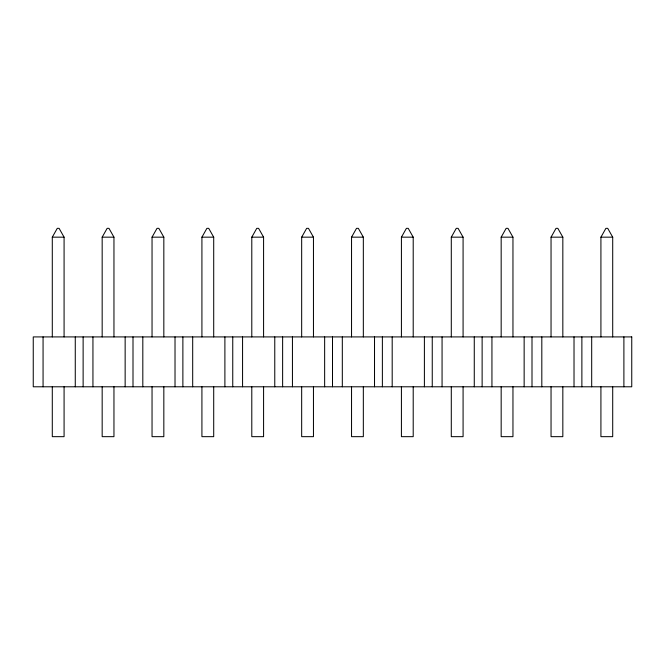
<?xml version="1.0" encoding="UTF-8"?>
<svg xmlns="http://www.w3.org/2000/svg" width="665" height="665" viewBox="0 0 665 665"><rect width="100%" height="100%" fill="white"/><g stroke="black" fill="none" stroke-linecap="round" stroke-linejoin="round"><path stroke-width="1" d="M52.294 336.914L52.294 237.164L57.281 228.336L59.094 228.336L64.081 237.164L64.081 336.914M102.169 336.914L102.169 237.164L107.156 228.336L108.969 228.336L113.956 237.164L113.956 336.914M152.044 336.914L152.044 237.164L157.031 228.336L158.844 228.336L163.831 237.164L163.831 336.914M201.919 336.914L201.919 237.164L206.906 228.336L208.719 228.336L213.706 237.164L213.706 336.914M251.794 336.914L251.794 237.164L256.781 228.336L258.594 228.336L263.581 237.164L263.581 336.914M301.669 336.914L301.669 237.164L306.656 228.336L308.469 228.336L313.456 237.164L313.456 336.914M351.544 336.914L351.544 237.164L356.531 228.336L358.344 228.336L363.331 237.164L363.331 336.914M401.419 336.914L401.419 237.164L406.406 228.336L408.219 228.336L413.206 237.164L413.206 336.914M451.294 336.914L451.294 237.164L456.281 228.336L458.094 228.336L463.081 237.164L463.081 336.914M501.169 336.914L501.169 237.164L506.156 228.336L507.969 228.336L512.956 237.164L512.956 336.914M551.044 336.914L551.044 237.164L556.031 228.336L557.844 228.336L562.831 237.164L562.831 336.914M600.919 336.914L600.919 237.164L605.906 228.336L607.719 228.336L612.706 237.164L612.706 336.914M52.294 237.164L64.081 237.164M102.169 237.164L113.956 237.164M152.044 237.164L163.831 237.164M201.919 237.164L213.706 237.164M251.794 237.164L263.581 237.164M301.669 237.164L313.456 237.164M351.544 237.164L363.331 237.164M401.419 237.164L413.206 237.164M451.294 237.164L463.081 237.164M501.169 237.164L512.956 237.164M551.044 237.164L562.831 237.164M600.919 237.164L612.706 237.164M623.895 336.914L623.895 386.789M612.706 386.789L612.706 436.664L600.919 436.664L600.919 386.789M591.692 336.914L591.692 386.789M581.875 336.914L581.875 386.789M574.02 336.914L574.02 386.789M562.831 386.789L562.831 436.664L551.044 436.664L551.044 386.789M541.817 336.914L541.817 386.789M532 336.914L532 386.789M524.145 336.914L524.145 386.789M512.956 386.789L512.956 436.664L501.169 436.664L501.169 386.789M491.942 336.914L491.942 386.789M482.125 336.914L482.125 386.789M474.27 336.914L474.27 386.789M463.081 386.789L463.081 436.664L451.294 436.664L451.294 386.789M442.067 336.914L442.067 386.789M432.25 336.914L432.25 386.789M424.395 336.914L424.395 386.789M413.206 386.789L413.206 436.664L401.419 436.664L401.419 386.789M392.192 336.914L392.192 386.789M382.375 336.914L382.375 386.789M374.52 336.914L374.52 386.789M363.331 386.789L363.331 436.664L351.544 436.664L351.544 386.789M342.317 336.914L342.317 386.789M332.5 336.914L332.5 386.789M324.645 336.914L324.645 386.789M313.456 386.789L313.456 436.664L301.669 436.664L301.669 386.789M292.442 336.914L292.442 386.789M282.625 336.914L282.625 386.789M274.77 336.914L274.77 386.789M263.581 386.789L263.581 436.664L251.794 436.664L251.794 386.789M242.567 336.914L242.567 386.789M232.75 336.914L232.75 386.789M224.895 336.914L224.895 386.789M213.706 386.789L213.706 436.664L201.919 436.664L201.919 386.789M192.692 336.914L192.692 386.789M182.875 336.914L182.875 386.789M175.02 336.914L175.02 386.789M163.831 386.789L163.831 436.664L152.044 436.664L152.044 386.789M142.817 336.914L142.817 386.789M133 336.914L133 386.789M125.145 336.914L125.145 386.789M113.956 386.789L113.956 436.664L102.169 436.664L102.169 386.789M92.942 336.914L92.942 386.789M83.125 336.914L83.125 386.789M75.27 336.914L75.27 386.789M64.081 386.789L64.081 436.664L52.294 436.664L52.294 386.789M43.067 336.914L43.067 386.789M631.75 336.914L33.25 336.914L33.25 386.789L631.75 386.789L631.75 336.914"/></g></svg>
